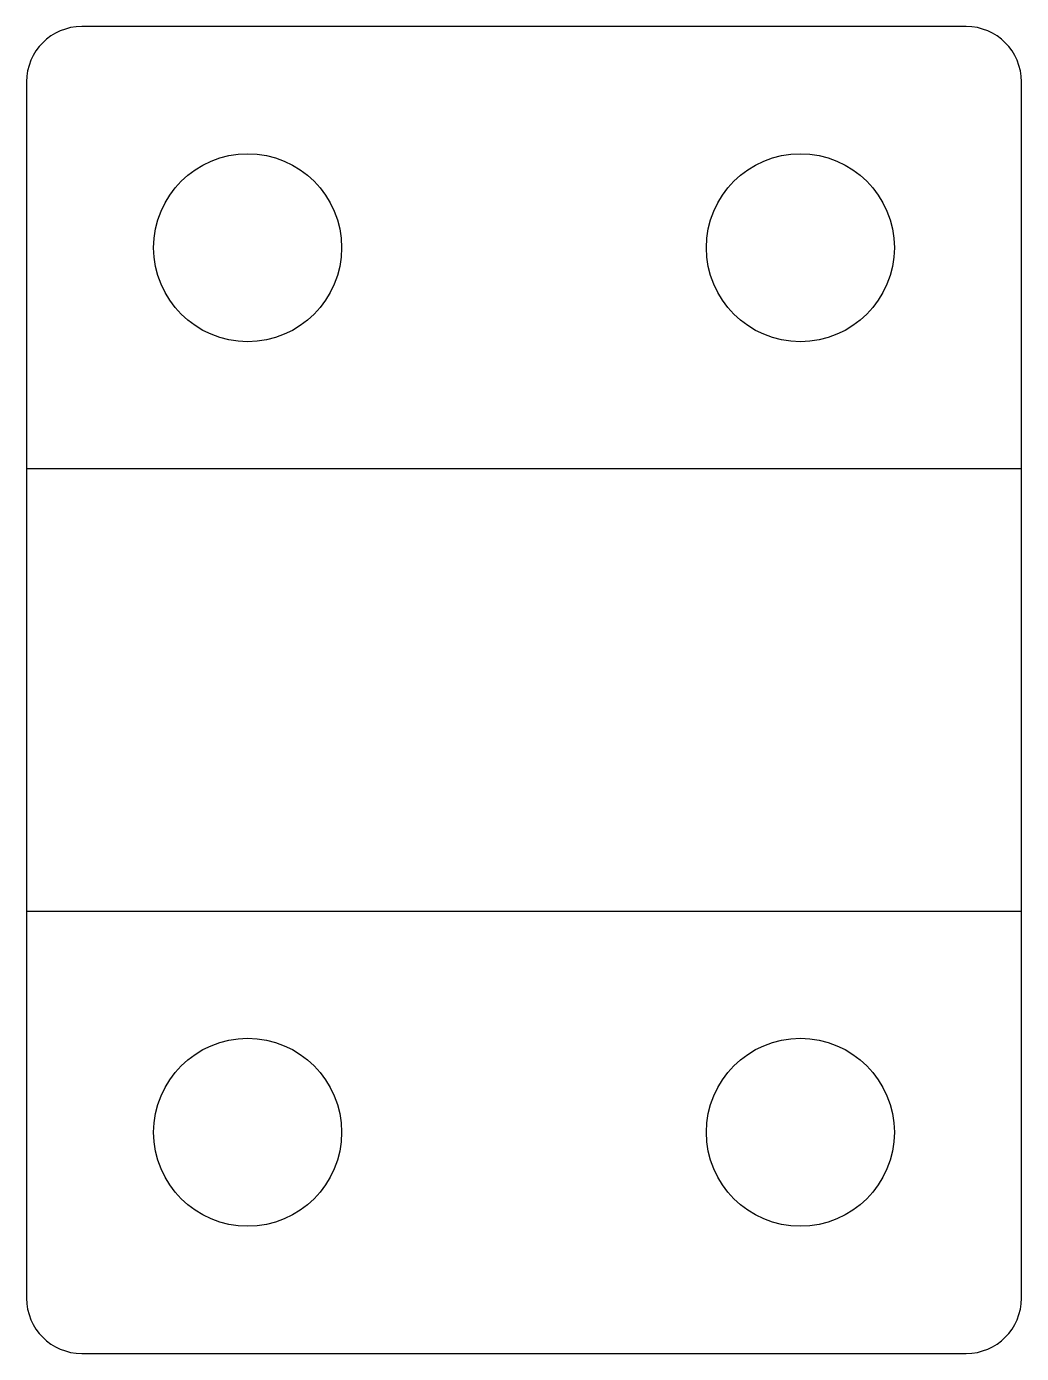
# Model space of a CAD drawing. Header units: millimetres. Extents: x 0 to 18, y 0 to 24.
import ezdxf

# ---------------------------------------------------------------- set-up
doc = ezdxf.new("R2010")
doc.units = ezdxf.units.MM
doc.layers.get('0').update_dxf_attribs({"linetype": 'CONTINUOUS', "lineweight": 25, "true_color": 0x000000})

msp = doc.modelspace()

# ---------------------------------------------------------------- linework, layer by layer
for p, q in [((17, 24), (1, 24)), ((0, 23), (0, 1)), ((18, 1), (18, 23)), ((18, 16), (0, 16)), ((0, 16), (0, 8)), ((18, 8), (18, 16)), ((0, 8), (18, 8)), ((1, 0), (17, 0))]:
    msp.add_line(p, q)
for centre in [(4, 20), (14, 20), (4, 4), (14, 4)]:
    msp.add_circle(centre, 1.7)
for centre, start, end in [((1, 23), 90, 180), ((17, 23), 0, 90), ((1, 1), 180, 270), ((17, 1), 270, 0)]:
    msp.add_arc(centre, 1, start, end)

doc.saveas('drawing.dxf')
